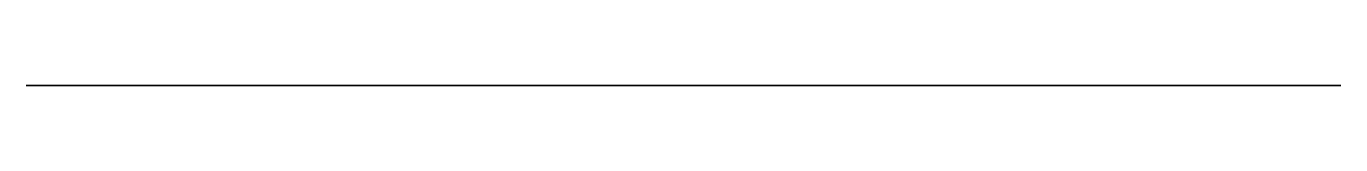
# Model space of a CAD drawing. Header units: millimetres. Extents: x 67.5 to 86.3, y 0 to 0.
import ezdxf

# ---------------------------------------------------------------- set-up
doc = ezdxf.new("R2010")
doc.units = ezdxf.units.MM
doc.layers.get('0').update_dxf_attribs({"color": 194, "true_color": 0x551cb1})

msp = doc.modelspace()

# ---------------------------------------------------------------- linework, layer by layer
at = {"color": 121, "true_color": 0xa6e5e5}
msp.add_polyline3d([(86.079, 0, 25.983), (86.079, 0, -59.896), (67.486, 0, -59.896), (67.486, 0, 122.845), (73.778, 0, 122.845), (73.778, 0, 121.406), (73.806, 0, 120.175), (73.847, 0, 119.562), (73.913, 0, 118.953), (73.98, 0, 118.516), (74.067, 0, 118.081), (74.174, 0, 117.65), (74.299, 0, 117.224), (74.441, 0, 116.802), (74.6, 0, 116.386), (74.773, 0, 115.976), (74.962, 0, 115.572), (75.286, 0, 114.956), (75.648, 0, 114.36), (76.042, 0, 113.783), (76.465, 0, 113.224), (76.914, 0, 112.685), (77.387, 0, 112.163), (78.386, 0, 111.172), (79.535, 0, 110.058), (80.083, 0, 109.474), (80.6, 0, 108.868), (80.98, 0, 108.367), (81.33, 0, 107.845), (81.651, 0, 107.303), (81.942, 0, 106.744), (82.204, 0, 106.169), (82.436, 0, 105.582), (82.638, 0, 104.983), (82.811, 0, 104.376), (82.966, 0, 103.702), (83.086, 0, 103.021), (83.171, 0, 102.334), (83.221, 0, 101.645), (83.236, 0, 101.083), (83.227, 0, 100.521), (86.256, 0, 99.624), (86.256, 0, 79.75), (86.035, 0, 79.666), (85.82, 0, 79.572), (85.608, 0, 79.468), (85.403, 0, 79.355), (85.202, 0, 79.232), (85.008, 0, 79.1), (84.819, 0, 78.959), (84.638, 0, 78.808), (84.463, 0, 78.65), (84.295, 0, 78.483), (84.136, 0, 78.308), (83.985, 0, 78.125), (83.843, 0, 77.936), (83.709, 0, 77.741), (83.585, 0, 77.54), (83.47, 0, 77.333), (83.371, 0, 77.13), (83.285, 0, 76.921), (83.211, 0, 76.707), (83.148, 0, 76.49), (83.095, 0, 76.268), (83.051, 0, 76.043), (82.987, 0, 75.583), (82.95, 0, 75.115), (82.932, 0, 74.64), (82.927, 0, 73.687), (82.927, 0, 32.787), (82.926, 0, 31.774), (82.963, 0, 30.768), (83.014, 0, 30.275), (83.051, 0, 30.031), (83.096, 0, 29.791), (83.151, 0, 29.553), (83.216, 0, 29.319), (83.292, 0, 29.089), (83.381, 0, 28.862), (83.485, 0, 28.633), (83.599, 0, 28.408), (83.723, 0, 28.188), (83.857, 0, 27.974), (84, 0, 27.765), (84.151, 0, 27.564), (84.311, 0, 27.369), (84.48, 0, 27.181), (84.656, 0, 27.002), (84.839, 0, 26.83), (85.03, 0, 26.667), (85.227, 0, 26.512), (85.431, 0, 26.366), (85.641, 0, 26.229), (85.857, 0, 26.101)], close=True, dxfattribs=at)

doc.saveas('drawing.dxf')
